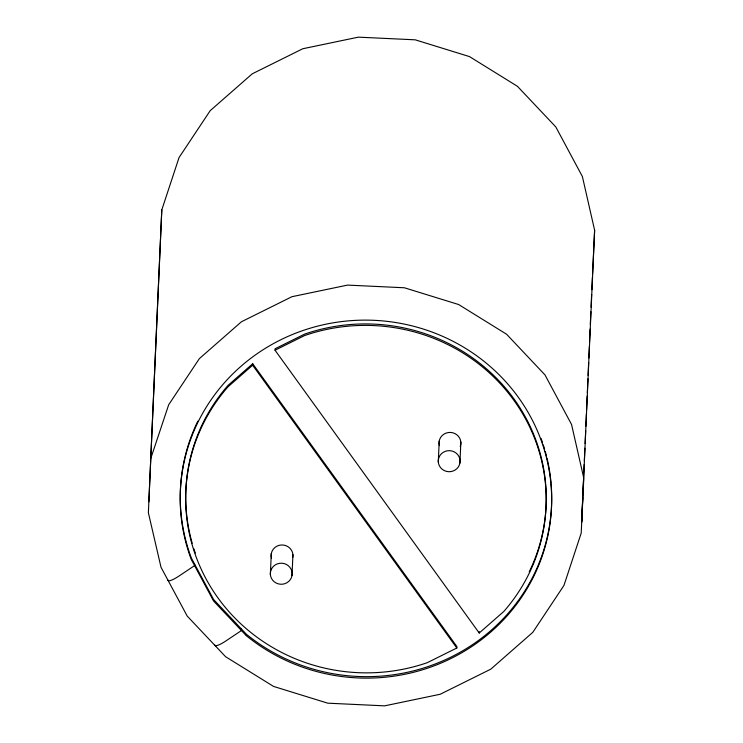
<?xml version="1.0" encoding="UTF-8"?>
<svg xmlns="http://www.w3.org/2000/svg" width="743" height="743" viewBox="0 0 743 743"><rect width="100%" height="100%" fill="white"/><g stroke="black" fill="none" stroke-linecap="round" stroke-linejoin="round"><path stroke-width="1.11" d="M148.851 501.813L161.798 209.888L179.054 157.544L210.195 110.679L252.23 73.826L302.772 48.75L358.367 37.15L415.226 39.825L469.474 56.589L517.425 86.299L555.801 126.932L582.382 176.518L594.623 230.246L581.676 522.171L582.735 497.894M161.798 209.888L148.377 512.754L161.017 567.28L187.199 616.068L225.575 656.701L273.526 686.411L327.774 703.175L384.633 705.85L440.227 694.25L490.77 669.174L532.805 632.321L563.946 585.456L581.202 533.112L583.794 478.195L571.553 424.467L544.972 374.89L506.596 334.248L458.654 304.537L404.396 287.773L347.538 285.098L291.943 296.698L241.41 321.775L199.365 358.628L168.689 404.749L150.978 457.846M194.638 564.16L194.573 565.618L178.896 576.113A13.662 2.907 -35.8 0 1 167.853 579.958M252.639 365.212L228.055 386.769A180.28 173.723 2.5 0 0 218.061 598.041A180.28 173.723 2.5 0 0 427.262 662.682L456.815 648.017L252.639 365.212L252.704 363.754L228.12 385.311A180.28 173.723 2.5 0 0 192.205 543.272M241.512 629.08L241.447 630.538L225.761 641.033A13.662 2.907 -35.8 0 1 214.718 644.878M275.04 350.232L304.593 335.557A180.28 173.723 2.5 0 1 513.794 400.208A180.28 173.723 2.5 0 1 503.8 611.48L479.216 633.027L275.04 350.232L275.105 348.764L304.658 334.099A180.28 173.723 2.5 0 1 499.129 380.945A180.28 173.723 2.5 0 1 529.22 571.896M270.359 574.59L271.279 553.619M291.999 575.611A10.922 10.532 2.5 0 0 277.529 563.816A10.922 10.532 2.5 0 0 274.204 581.76A10.922 10.532 2.5 0 0 291.999 575.611L292.928 554.631M438.286 462.053L439.215 441.073M459.926 463.065A10.922 10.532 2.5 0 0 445.456 451.27A10.922 10.532 2.5 0 0 442.131 469.214A10.922 10.532 2.5 0 0 459.926 463.065L460.855 442.094M456.815 648.017L456.88 646.559L252.704 363.754M479.216 633.027L479.281 631.569M582.893 494.42L583.496 480.545M583.645 477.08L584.202 464.366M584.351 460.892L584.908 448.178M585.112 443.552L585.67 430.829M585.865 426.213L586.422 413.489M586.571 410.025L587.184 396.149M587.332 392.675L587.936 378.809M588.085 375.336L588.642 362.621M588.846 357.996L589.348 346.433M589.552 341.808L590.109 329.093M590.313 324.468L590.861 311.754M591.066 307.128L591.623 294.404M591.827 289.779L592.403 277.148M592.57 273.721L594.623 230.246M551.139 484.102A185.741 178.989 2.5 0 1 450.917 657.118A185.741 178.989 2.5 0 1 246.332 634.188L213.65 599.582L191.341 558.021A185.741 178.989 2.5 0 1 197.814 421.179M541.034 438.37A185.741 178.989 2.5 0 1 542.557 442.679M543.272 444.853A185.741 178.989 2.5 0 1 544.628 449.236M545.269 451.447A185.741 178.989 2.5 0 1 546.449 455.896M547.006 458.134A185.741 178.989 2.5 0 1 551.046 482.978M195.316 553.052A180.28 173.723 2.5 0 1 193.867 548.743M439.41 445.633A10.922 10.532 2.5 0 1 450.462 432.435A10.922 10.532 2.5 0 1 460.223 446.608M271.483 558.169A10.922 10.532 2.5 0 1 281.578 544.972A10.922 10.532 2.5 0 1 292.798 557.38M246.277 635.655L213.585 601.041L191.276 559.479A185.741 178.989 2.5 0 1 366.28 320.122A185.741 178.989 2.5 0 1 540.337 561.206A185.741 178.989 2.5 0 1 246.277 635.655"/></g></svg>
